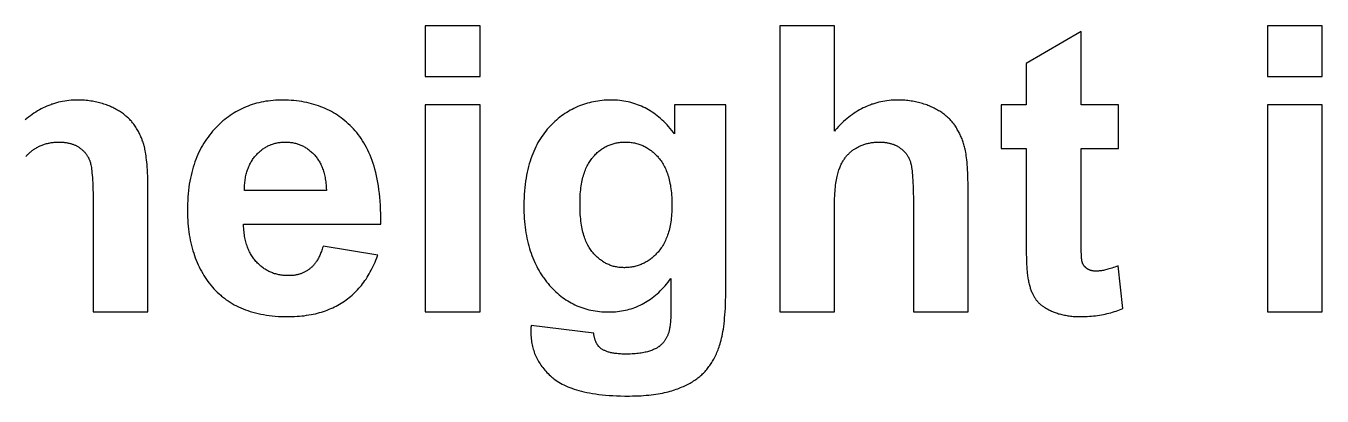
# Model space of a CAD drawing. Header units: millimetres. Extents: x 0 to 841, y 0 to 594.
# Drawn here: x 144.55 to 162.7, y 346.65 to 351.83 of the extents above; entities that cross this region are included whole.
import ezdxf

# ---------------------------------------------------------------- set-up
doc = ezdxf.new("R2010")
doc.units = ezdxf.units.MM
doc.header["$LTSCALE"] = 46.255
doc.layers.add('5_CURVES', color=7, linetype='CONTINUOUS')

msp = doc.modelspace()

# ---------------------------------------------------------------- linework, layer by layer
at = {"layer": '5_CURVES', "color": 7, "linetype": 'CONTINUOUS'}
for p, q in [((150.141, 351.83), (150.141, 351.121)), ((150.908, 351.83), (150.141, 351.83)), ((150.908, 351.121), (150.908, 351.83)), ((155.104, 351.83), (155.104, 347.83)), ((155.871, 351.83), (155.104, 351.83)), ((155.871, 350.359), (155.871, 351.83)), ((161.934, 351.83), (161.934, 351.121)), ((162.7, 351.83), (161.934, 351.83)), ((162.7, 351.121), (162.7, 351.83)), ((159.325, 351.751), (158.556, 351.304)), ((159.325, 350.728), (159.325, 351.751)), ((158.556, 351.304), (158.556, 350.728)), ((150.141, 351.121), (150.908, 351.121)), ((161.934, 351.121), (162.7, 351.121)), ((150.141, 350.728), (150.141, 347.83)), ((150.908, 350.728), (150.141, 350.728)), ((150.908, 347.83), (150.908, 350.728)), ((153.631, 350.728), (153.631, 350.321)), ((154.348, 350.728), (153.631, 350.728)), ((158.204, 350.728), (158.204, 350.117)), ((158.556, 350.728), (158.204, 350.728)), ((159.849, 350.728), (159.325, 350.728)), ((159.849, 350.117), (159.849, 350.728)), ((161.934, 350.728), (161.934, 347.83)), ((162.7, 350.728), (161.934, 350.728)), ((162.7, 347.83), (162.7, 350.728)), ((158.204, 350.117), (158.556, 350.117)), ((158.556, 350.117), (158.556, 348.767)), ((159.325, 348.949), (159.325, 350.117)), ((159.325, 350.117), (159.849, 350.117)), ((146.256, 347.83), (146.256, 349.58)), ((148.755, 349.527), (147.609, 349.527)), ((157.743, 347.83), (157.743, 349.53)), ((145.489, 349.379), (145.489, 347.83)), ((156.976, 349.379), (156.976, 347.83)), ((147.595, 349.058), (149.516, 349.058)), ((159.326, 348.818), (159.325, 348.949)), ((149.475, 348.624), (148.711, 348.752)), ((159.326, 348.749), (159.326, 348.818)), ((159.912, 347.879), (159.846, 348.474)), ((153.582, 348.299), (153.582, 347.876)), ((145.489, 347.83), (146.256, 347.83)), ((150.141, 347.83), (150.908, 347.83)), ((155.104, 347.83), (155.871, 347.83)), ((156.976, 347.83), (157.743, 347.83)), ((161.934, 347.83), (162.7, 347.83)), ((152.499, 347.533), (151.623, 347.639)), ((151.62, 347.555), (151.62, 347.546))]:
    msp.add_line(p, q, dxfattribs=at)
for points in [[(145.271, 350.793), (145.24, 350.793), (145.209, 350.792), (145.179, 350.79), (145.149, 350.787), (145.12, 350.784), (145.091, 350.779), (145.062, 350.774), (145.033, 350.769), (145.005, 350.762), (144.977, 350.755), (144.949, 350.747), (144.922, 350.738), (144.908, 350.734), (144.895, 350.729), (144.868, 350.719), (144.841, 350.708), (144.814, 350.696), (144.788, 350.684), (144.762, 350.67), (144.736, 350.656), (144.711, 350.642), (144.685, 350.626), (144.66, 350.61), (144.635, 350.592), (144.61, 350.574), (144.586, 350.556), (144.561, 350.536), (144.537, 350.515)], [(145.748, 350.695), (145.73, 350.703), (145.712, 350.711), (145.694, 350.718), (145.676, 350.725), (145.657, 350.732), (145.638, 350.738), (145.619, 350.744), (145.599, 350.75), (145.58, 350.755), (145.56, 350.76), (145.54, 350.765), (145.519, 350.769), (145.499, 350.773), (145.478, 350.777), (145.457, 350.78), (145.435, 350.783), (145.414, 350.786), (145.392, 350.788), (145.37, 350.79), (145.347, 350.791), (145.325, 350.792), (145.302, 350.793), (145.279, 350.793), (145.271, 350.793)], [(148.138, 350.793), (148.114, 350.793), (148.078, 350.792), (148.043, 350.79), (148.008, 350.788), (147.974, 350.785), (147.94, 350.78), (147.907, 350.776), (147.874, 350.77), (147.842, 350.764), (147.81, 350.756), (147.779, 350.749), (147.748, 350.74), (147.718, 350.731), (147.688, 350.721), (147.659, 350.71), (147.63, 350.698), (147.601, 350.686), (147.572, 350.673), (147.544, 350.659), (147.517, 350.645), (147.489, 350.629), (147.462, 350.613), (147.436, 350.597), (147.41, 350.579), (147.384, 350.561), (147.358, 350.542), (147.332, 350.522), (147.307, 350.501), (147.283, 350.479), (147.258, 350.457), (147.234, 350.433), (147.21, 350.409), (147.186, 350.384)], [(149.158, 350.364), (149.135, 350.39), (149.112, 350.414), (149.088, 350.438), (149.063, 350.461), (149.039, 350.483), (149.014, 350.505), (148.988, 350.525), (148.962, 350.545), (148.936, 350.564), (148.909, 350.582), (148.882, 350.6), (148.854, 350.616), (148.826, 350.632), (148.797, 350.647), (148.768, 350.662), (148.738, 350.676), (148.708, 350.689), (148.678, 350.701), (148.646, 350.712), (148.614, 350.723), (148.582, 350.733), (148.549, 350.743), (148.515, 350.751), (148.481, 350.759), (148.446, 350.766), (148.411, 350.772), (148.375, 350.778), (148.338, 350.782), (148.3, 350.786), (148.262, 350.789), (148.223, 350.791), (148.183, 350.793), (148.142, 350.793), (148.138, 350.793)], [(152.744, 350.793), (152.711, 350.793), (152.679, 350.792), (152.648, 350.79), (152.617, 350.787), (152.586, 350.784), (152.556, 350.78), (152.526, 350.775), (152.496, 350.77), (152.467, 350.764), (152.439, 350.757), (152.411, 350.749), (152.383, 350.741), (152.355, 350.732), (152.328, 350.723), (152.301, 350.712), (152.275, 350.702), (152.249, 350.69), (152.223, 350.678), (152.197, 350.664), (152.172, 350.651), (152.147, 350.636), (152.122, 350.621), (152.097, 350.605), (152.073, 350.588), (152.049, 350.571), (152.025, 350.553), (152.002, 350.534), (151.978, 350.514), (151.955, 350.493), (151.932, 350.472), (151.91, 350.449), (151.887, 350.426), (151.871, 350.409)], [(153.631, 350.321), (153.615, 350.342), (153.593, 350.37), (153.571, 350.396), (153.549, 350.422), (153.527, 350.446), (153.504, 350.47), (153.481, 350.492), (153.458, 350.514), (153.435, 350.535), (153.412, 350.554), (153.389, 350.573), (153.365, 350.592), (153.341, 350.609), (153.317, 350.625), (153.292, 350.641), (153.268, 350.656), (153.243, 350.67), (153.218, 350.683), (153.193, 350.696), (153.167, 350.707), (153.141, 350.718), (153.115, 350.729), (153.088, 350.738), (153.062, 350.747), (153.035, 350.755), (153.007, 350.762), (152.98, 350.768), (152.951, 350.774), (152.923, 350.779), (152.894, 350.783), (152.865, 350.787), (152.835, 350.79), (152.805, 350.792), (152.775, 350.793), (152.744, 350.793)], [(154.263, 347.361), (154.27, 347.384), (154.277, 347.409), (154.284, 347.435), (154.291, 347.462), (154.297, 347.492), (154.303, 347.522), (154.309, 347.555), (154.315, 347.59), (154.32, 347.626), (154.325, 347.664), (154.329, 347.704), (154.333, 347.746), (154.337, 347.79), (154.34, 347.837), (154.343, 347.885), (154.345, 347.936), (154.347, 347.989), (154.348, 348.044), (154.348, 348.101), (154.348, 350.728)], [(156.758, 350.793), (156.727, 350.793), (156.696, 350.792), (156.666, 350.79), (156.636, 350.787), (156.607, 350.784), (156.578, 350.779), (156.549, 350.774), (156.52, 350.769), (156.492, 350.762), (156.464, 350.755), (156.436, 350.747), (156.409, 350.738), (156.395, 350.734), (156.382, 350.729), (156.355, 350.719), (156.328, 350.708), (156.302, 350.696), (156.275, 350.684), (156.249, 350.67), (156.223, 350.656), (156.198, 350.642), (156.172, 350.626), (156.147, 350.61), (156.122, 350.592), (156.097, 350.574), (156.073, 350.556), (156.048, 350.536), (156.024, 350.515), (156, 350.494), (155.976, 350.471), (155.952, 350.448), (155.928, 350.424), (155.905, 350.398), (155.882, 350.372), (155.871, 350.359)], [(157.235, 350.695), (157.217, 350.703), (157.199, 350.711), (157.181, 350.718), (157.163, 350.725), (157.144, 350.732), (157.125, 350.738), (157.106, 350.744), (157.086, 350.75), (157.067, 350.755), (157.047, 350.76), (157.027, 350.765), (157.006, 350.769), (156.986, 350.773), (156.965, 350.777), (156.944, 350.78), (156.922, 350.783), (156.901, 350.786), (156.879, 350.788), (156.857, 350.79), (156.834, 350.791), (156.812, 350.792), (156.789, 350.793), (156.766, 350.793), (156.758, 350.793)], [(146.067, 350.444), (146.059, 350.455), (146.051, 350.466), (146.042, 350.477), (146.033, 350.488), (146.024, 350.499), (146.014, 350.509), (146.004, 350.52), (145.994, 350.53), (145.983, 350.54), (145.972, 350.55), (145.961, 350.561), (145.949, 350.57), (145.937, 350.58), (145.925, 350.59), (145.912, 350.6), (145.899, 350.609), (145.886, 350.618), (145.872, 350.627), (145.858, 350.637), (145.843, 350.645), (145.828, 350.654), (145.812, 350.663), (145.796, 350.671), (145.78, 350.68), (145.763, 350.688), (145.748, 350.695)], [(157.554, 350.444), (157.546, 350.455), (157.538, 350.466), (157.529, 350.477), (157.52, 350.488), (157.511, 350.499), (157.501, 350.509), (157.491, 350.52), (157.481, 350.53), (157.47, 350.54), (157.459, 350.55), (157.448, 350.561), (157.437, 350.57), (157.425, 350.58), (157.412, 350.59), (157.399, 350.6), (157.386, 350.609), (157.373, 350.618), (157.359, 350.627), (157.345, 350.637), (157.33, 350.645), (157.315, 350.654), (157.299, 350.663), (157.283, 350.671), (157.267, 350.68), (157.25, 350.688), (157.235, 350.695)], [(146.214, 350.106), (146.211, 350.122), (146.207, 350.139), (146.202, 350.155), (146.198, 350.171), (146.193, 350.187), (146.188, 350.203), (146.182, 350.219), (146.177, 350.234), (146.174, 350.242), (146.171, 350.25), (146.165, 350.265), (146.158, 350.28), (146.151, 350.295), (146.144, 350.31), (146.137, 350.325), (146.129, 350.34), (146.122, 350.355), (146.113, 350.369), (146.105, 350.384), (146.096, 350.398), (146.087, 350.413), (146.078, 350.427), (146.068, 350.441), (146.067, 350.444)], [(147.186, 350.384), (147.163, 350.358), (147.14, 350.331), (147.119, 350.304), (147.098, 350.277), (147.077, 350.248), (147.058, 350.219), (147.039, 350.19), (147.021, 350.16), (147.004, 350.129), (146.987, 350.097), (146.971, 350.065), (146.956, 350.032), (146.941, 349.998), (146.927, 349.964), (146.914, 349.929), (146.902, 349.893), (146.89, 349.856), (146.879, 349.818), (146.869, 349.78), (146.86, 349.74), (146.851, 349.7), (146.843, 349.659), (146.836, 349.617), (146.83, 349.574), (146.824, 349.529), (146.82, 349.484), (146.816, 349.438), (146.813, 349.391), (146.811, 349.342), (146.81, 349.293), (146.81, 349.257)], [(149.516, 349.058), (149.517, 349.075), (149.517, 349.14), (149.516, 349.202), (149.515, 349.263), (149.512, 349.322), (149.508, 349.379), (149.503, 349.435), (149.498, 349.489), (149.491, 349.541), (149.484, 349.592), (149.476, 349.642), (149.467, 349.689), (149.457, 349.736), (149.446, 349.781), (149.435, 349.825), (149.423, 349.867), (149.41, 349.908), (149.396, 349.948), (149.382, 349.986), (149.367, 350.024), (149.351, 350.06), (149.335, 350.095), (149.318, 350.129), (149.3, 350.162), (149.282, 350.194), (149.263, 350.225), (149.243, 350.254), (149.223, 350.283), (149.202, 350.311), (149.18, 350.338), (149.158, 350.364)], [(151.871, 350.409), (151.85, 350.385), (151.829, 350.36), (151.809, 350.335), (151.79, 350.309), (151.771, 350.282), (151.753, 350.255), (151.736, 350.227), (151.719, 350.198), (151.703, 350.168), (151.688, 350.138), (151.673, 350.107), (151.659, 350.075), (151.645, 350.042), (151.632, 350.008), (151.62, 349.973), (151.608, 349.937), (151.597, 349.9), (151.587, 349.863), (151.577, 349.824), (151.568, 349.784), (151.56, 349.743), (151.553, 349.701), (151.546, 349.658), (151.54, 349.614), (151.535, 349.569), (151.531, 349.522), (151.527, 349.474), (151.525, 349.425), (151.523, 349.374), (151.522, 349.322), (151.522, 349.295)], [(157.702, 350.106), (157.698, 350.122), (157.694, 350.139), (157.689, 350.155), (157.685, 350.171), (157.68, 350.187), (157.675, 350.203), (157.669, 350.219), (157.664, 350.234), (157.658, 350.25), (157.652, 350.265), (157.645, 350.28), (157.638, 350.295), (157.631, 350.31), (157.624, 350.325), (157.617, 350.34), (157.609, 350.355), (157.601, 350.369), (157.592, 350.384), (157.583, 350.398), (157.574, 350.413), (157.565, 350.427), (157.555, 350.441), (157.554, 350.444)], [(144.673, 350.113), (144.678, 350.117), (144.69, 350.123), (144.701, 350.13), (144.713, 350.136), (144.725, 350.142), (144.736, 350.147), (144.748, 350.153), (144.76, 350.158), (144.773, 350.163), (144.785, 350.168), (144.797, 350.172), (144.81, 350.176), (144.823, 350.18), (144.836, 350.184), (144.849, 350.187), (144.862, 350.19), (144.875, 350.193), (144.888, 350.195), (144.902, 350.198), (144.915, 350.2), (144.929, 350.202), (144.943, 350.203), (144.957, 350.204), (144.971, 350.205), (144.985, 350.206), (145, 350.207), (145.014, 350.207)], [(145.014, 350.207), (145.017, 350.207), (145.03, 350.206), (145.042, 350.206), (145.055, 350.205), (145.067, 350.205), (145.078, 350.204), (145.09, 350.202), (145.101, 350.201), (145.113, 350.199), (145.124, 350.197), (145.134, 350.195), (145.145, 350.193), (145.155, 350.191), (145.166, 350.188), (145.176, 350.185), (145.185, 350.182), (145.195, 350.179), (145.204, 350.176), (145.214, 350.172), (145.223, 350.169), (145.232, 350.165), (145.241, 350.161), (145.249, 350.157), (145.258, 350.152), (145.266, 350.148), (145.274, 350.143), (145.282, 350.138), (145.29, 350.133)], [(147.771, 350.023), (147.78, 350.034), (147.791, 350.044), (147.801, 350.055), (147.812, 350.065), (147.823, 350.075), (147.834, 350.084), (147.845, 350.093), (147.856, 350.102), (147.867, 350.11), (147.878, 350.118), (147.89, 350.125), (147.902, 350.132), (147.913, 350.139), (147.925, 350.146), (147.937, 350.152), (147.95, 350.158), (147.962, 350.163), (147.974, 350.168), (147.981, 350.171), (147.987, 350.173), (148, 350.178), (148.013, 350.182), (148.026, 350.186), (148.04, 350.189), (148.053, 350.193), (148.067, 350.196), (148.081, 350.198), (148.095, 350.2), (148.109, 350.202), (148.124, 350.204), (148.139, 350.205), (148.154, 350.206), (148.169, 350.206), (148.185, 350.207)], [(148.185, 350.207), (148.199, 350.206), (148.213, 350.206), (148.227, 350.205), (148.241, 350.204), (148.255, 350.202), (148.269, 350.201), (148.282, 350.198), (148.296, 350.196), (148.309, 350.193), (148.322, 350.19), (148.335, 350.186), (148.341, 350.184), (148.348, 350.182), (148.36, 350.178), (148.373, 350.174), (148.385, 350.169), (148.398, 350.164), (148.41, 350.159), (148.422, 350.153), (148.434, 350.147), (148.446, 350.14), (148.457, 350.133), (148.469, 350.126), (148.481, 350.119), (148.492, 350.111), (148.503, 350.103), (148.515, 350.094), (148.526, 350.085), (148.537, 350.076), (148.548, 350.066), (148.559, 350.056), (148.569, 350.046), (148.58, 350.035), (148.583, 350.032)], [(152.485, 349.991), (152.491, 349.998), (152.502, 350.011), (152.514, 350.024), (152.526, 350.036), (152.537, 350.047), (152.549, 350.058), (152.561, 350.069), (152.573, 350.079), (152.586, 350.089), (152.598, 350.098), (152.61, 350.107), (152.623, 350.115), (152.636, 350.123), (152.648, 350.131), (152.661, 350.138), (152.674, 350.145), (152.688, 350.152), (152.701, 350.158), (152.715, 350.164), (152.728, 350.169), (152.742, 350.174), (152.756, 350.179), (152.77, 350.183), (152.785, 350.187), (152.799, 350.191), (152.814, 350.194), (152.829, 350.197), (152.844, 350.2), (152.86, 350.202), (152.876, 350.203), (152.891, 350.205), (152.908, 350.206), (152.924, 350.206), (152.941, 350.207)], [(152.941, 350.207), (152.958, 350.206), (152.974, 350.206), (152.991, 350.205), (153.007, 350.203), (153.024, 350.202), (153.039, 350.199), (153.055, 350.197), (153.071, 350.194), (153.086, 350.191), (153.101, 350.187), (153.116, 350.183), (153.13, 350.178), (153.145, 350.174), (153.159, 350.168), (153.173, 350.163), (153.187, 350.157), (153.201, 350.15), (153.215, 350.144), (153.228, 350.137), (153.241, 350.129), (153.255, 350.121), (153.268, 350.113), (153.281, 350.104), (153.293, 350.095), (153.306, 350.086), (153.319, 350.076), (153.331, 350.065), (153.343, 350.055), (153.355, 350.043), (153.367, 350.032), (153.379, 350.019), (153.391, 350.007), (153.403, 349.994), (153.408, 349.987)], [(156.16, 350.113), (156.165, 350.117), (156.177, 350.123), (156.188, 350.13), (156.2, 350.136), (156.212, 350.142), (156.223, 350.147), (156.235, 350.153), (156.247, 350.158), (156.26, 350.163), (156.272, 350.168), (156.284, 350.172), (156.297, 350.176), (156.31, 350.18), (156.323, 350.184), (156.336, 350.187), (156.349, 350.19), (156.362, 350.193), (156.375, 350.195), (156.389, 350.198), (156.402, 350.2), (156.416, 350.202), (156.43, 350.203), (156.444, 350.204), (156.458, 350.205), (156.472, 350.206), (156.487, 350.207), (156.501, 350.207)], [(156.501, 350.207), (156.504, 350.207), (156.517, 350.206), (156.529, 350.206), (156.542, 350.205), (156.554, 350.205), (156.566, 350.204), (156.577, 350.202), (156.589, 350.201), (156.6, 350.199), (156.611, 350.197), (156.621, 350.195), (156.632, 350.193), (156.642, 350.191), (156.653, 350.188), (156.663, 350.185), (156.672, 350.182), (156.682, 350.179), (156.692, 350.176), (156.701, 350.172), (156.71, 350.169), (156.719, 350.165), (156.728, 350.161), (156.736, 350.157), (156.745, 350.152), (156.753, 350.148), (156.761, 350.143), (156.769, 350.138), (156.777, 350.133)], [(144.548, 350.003), (144.555, 350.013), (144.563, 350.022), (144.571, 350.031), (144.58, 350.039), (144.584, 350.043), (144.588, 350.048), (144.597, 350.056), (144.606, 350.064), (144.615, 350.071), (144.624, 350.079), (144.633, 350.086), (144.643, 350.093), (144.653, 350.1), (144.663, 350.107), (144.673, 350.113)], [(145.29, 350.133), (145.296, 350.129), (145.304, 350.123), (145.311, 350.118), (145.319, 350.112), (145.326, 350.106), (145.333, 350.1), (145.34, 350.094), (145.346, 350.088), (145.353, 350.082), (145.359, 350.076), (145.365, 350.07), (145.371, 350.064), (145.377, 350.057), (145.382, 350.051), (145.387, 350.044), (145.392, 350.037), (145.397, 350.03), (145.402, 350.023), (145.407, 350.016), (145.411, 350.009), (145.415, 350.002), (145.42, 349.994), (145.422, 349.991), (145.424, 349.987), (145.427, 349.979), (145.431, 349.971), (145.435, 349.963), (145.438, 349.955), (145.441, 349.947), (145.444, 349.939)], [(146.256, 349.58), (146.255, 349.634), (146.254, 349.684), (146.253, 349.731), (146.251, 349.775), (146.249, 349.816), (146.246, 349.855), (146.244, 349.891), (146.241, 349.925), (146.238, 349.957), (146.234, 349.986), (146.231, 350.014), (146.227, 350.039), (146.223, 350.063), (146.219, 350.085), (146.214, 350.106)], [(147.609, 349.527), (147.609, 349.544), (147.609, 349.565), (147.61, 349.586), (147.611, 349.606), (147.612, 349.626), (147.614, 349.646), (147.616, 349.665), (147.619, 349.683), (147.622, 349.702), (147.625, 349.72), (147.629, 349.737), (147.633, 349.755), (147.637, 349.772), (147.642, 349.788), (147.647, 349.804), (147.652, 349.82), (147.658, 349.836), (147.664, 349.851), (147.67, 349.866), (147.677, 349.881), (147.684, 349.895), (147.691, 349.909), (147.698, 349.923), (147.706, 349.936), (147.715, 349.95), (147.723, 349.963), (147.732, 349.975), (147.741, 349.988), (147.751, 350), (147.761, 350.012), (147.771, 350.023)], [(148.583, 350.032), (148.593, 350.021), (148.603, 350.01), (148.612, 349.999), (148.621, 349.987), (148.63, 349.975), (148.638, 349.963), (148.647, 349.95), (148.655, 349.937), (148.662, 349.923), (148.67, 349.909), (148.677, 349.895), (148.684, 349.881), (148.69, 349.865), (148.697, 349.85), (148.703, 349.834), (148.709, 349.818), (148.714, 349.801), (148.719, 349.784), (148.724, 349.766), (148.728, 349.748), (148.733, 349.729), (148.737, 349.71), (148.74, 349.69), (148.743, 349.67), (148.746, 349.649), (148.749, 349.628), (148.751, 349.606), (148.752, 349.584), (148.754, 349.561), (148.755, 349.537), (148.755, 349.527)], [(152.308, 349.339), (152.308, 349.352), (152.308, 349.386), (152.309, 349.418), (152.31, 349.45), (152.312, 349.48), (152.315, 349.51), (152.318, 349.538), (152.321, 349.566), (152.325, 349.593), (152.329, 349.619), (152.333, 349.644), (152.338, 349.668), (152.344, 349.692), (152.349, 349.714), (152.355, 349.736), (152.362, 349.758), (152.369, 349.778), (152.376, 349.798), (152.383, 349.818), (152.391, 349.836), (152.399, 349.854), (152.407, 349.872), (152.416, 349.888), (152.425, 349.905), (152.434, 349.92), (152.444, 349.935), (152.453, 349.95), (152.464, 349.964), (152.474, 349.978), (152.485, 349.991)], [(153.408, 349.987), (153.42, 349.973), (153.431, 349.959), (153.442, 349.944), (153.452, 349.929), (153.462, 349.913), (153.472, 349.897), (153.481, 349.88), (153.491, 349.862), (153.499, 349.844), (153.508, 349.826), (153.516, 349.807), (153.524, 349.787), (153.531, 349.766), (153.538, 349.745), (153.545, 349.724), (153.551, 349.701), (153.557, 349.678), (153.563, 349.654), (153.568, 349.63), (153.573, 349.604), (153.577, 349.578), (153.581, 349.551), (153.584, 349.523), (153.587, 349.495), (153.59, 349.465), (153.592, 349.435), (153.594, 349.403), (153.595, 349.371), (153.595, 349.337), (153.595, 349.32)], [(155.939, 349.833), (155.94, 349.834), (155.945, 349.847), (155.95, 349.86), (155.955, 349.873), (155.961, 349.885), (155.967, 349.897), (155.973, 349.909), (155.979, 349.921), (155.985, 349.932), (155.992, 349.943), (155.999, 349.954), (156.005, 349.964), (156.012, 349.974), (156.02, 349.984), (156.027, 349.994), (156.035, 350.003), (156.042, 350.013), (156.05, 350.022), (156.058, 350.031), (156.067, 350.039), (156.071, 350.043), (156.075, 350.048), (156.084, 350.056), (156.093, 350.064), (156.102, 350.071), (156.111, 350.079), (156.12, 350.086), (156.13, 350.093), (156.14, 350.1), (156.15, 350.107), (156.16, 350.113)], [(156.777, 350.133), (156.783, 350.129), (156.791, 350.123), (156.798, 350.118), (156.806, 350.112), (156.813, 350.106), (156.82, 350.1), (156.827, 350.094), (156.833, 350.088), (156.84, 350.082), (156.846, 350.076), (156.852, 350.07), (156.858, 350.064), (156.864, 350.057), (156.869, 350.051), (156.874, 350.044), (156.879, 350.037), (156.884, 350.03), (156.889, 350.023), (156.894, 350.016), (156.898, 350.009), (156.903, 350.002), (156.907, 349.994), (156.909, 349.991), (156.911, 349.987), (156.914, 349.979), (156.918, 349.971), (156.922, 349.963), (156.925, 349.955), (156.928, 349.947), (156.931, 349.939)], [(157.743, 349.53), (157.743, 349.58), (157.742, 349.634), (157.741, 349.684), (157.74, 349.731), (157.738, 349.775), (157.736, 349.816), (157.733, 349.855), (157.731, 349.891), (157.728, 349.925), (157.725, 349.957), (157.721, 349.986), (157.718, 350.014), (157.714, 350.039), (157.71, 350.063), (157.706, 350.085), (157.702, 350.106)], [(145.444, 349.939), (145.447, 349.929), (145.451, 349.917), (145.454, 349.903), (145.458, 349.887), (145.461, 349.87), (145.464, 349.85), (145.467, 349.828), (145.471, 349.803), (145.473, 349.775), (145.476, 349.745), (145.479, 349.711), (145.481, 349.674), (145.483, 349.634), (145.485, 349.59), (145.487, 349.543), (145.488, 349.492), (145.489, 349.437), (145.489, 349.379)], [(155.871, 347.83), (155.871, 349.302), (155.871, 349.343), (155.872, 349.381), (155.874, 349.418), (155.875, 349.452), (155.877, 349.486), (155.879, 349.518), (155.882, 349.548), (155.885, 349.577), (155.888, 349.604), (155.892, 349.631), (155.895, 349.656), (155.899, 349.679), (155.904, 349.702), (155.908, 349.724), (155.913, 349.744), (155.918, 349.764), (155.923, 349.782), (155.928, 349.8), (155.934, 349.817), (155.939, 349.833)], [(156.931, 349.939), (156.935, 349.929), (156.938, 349.917), (156.941, 349.903), (156.945, 349.887), (156.948, 349.87), (156.951, 349.85), (156.954, 349.828), (156.958, 349.803), (156.961, 349.775), (156.963, 349.745), (156.966, 349.711), (156.968, 349.674), (156.97, 349.634), (156.972, 349.59), (156.974, 349.543), (156.975, 349.492), (156.976, 349.437), (156.976, 349.379)], [(151.522, 349.295), (151.522, 349.268), (151.523, 349.223), (151.524, 349.18), (151.527, 349.137), (151.53, 349.095), (151.534, 349.054), (151.539, 349.014), (151.544, 348.974), (151.55, 348.936), (151.557, 348.898), (151.564, 348.86), (151.572, 348.824), (151.581, 348.788), (151.59, 348.753), (151.6, 348.718), (151.611, 348.684), (151.622, 348.651), (151.634, 348.619), (151.647, 348.587), (151.66, 348.555), (151.674, 348.524), (151.688, 348.494), (151.703, 348.464), (151.719, 348.435), (151.735, 348.406), (151.752, 348.378), (151.77, 348.351), (151.788, 348.323)], [(152.485, 348.662), (152.474, 348.675), (152.464, 348.689), (152.454, 348.703), (152.444, 348.718), (152.434, 348.733), (152.425, 348.749), (152.416, 348.765), (152.407, 348.783), (152.399, 348.8), (152.391, 348.819), (152.383, 348.838), (152.376, 348.858), (152.369, 348.878), (152.362, 348.9), (152.356, 348.922), (152.349, 348.945), (152.344, 348.969), (152.338, 348.993), (152.333, 349.019), (152.329, 349.045), (152.325, 349.073), (152.321, 349.101), (152.318, 349.131), (152.315, 349.161), (152.312, 349.193), (152.31, 349.225), (152.309, 349.259), (152.308, 349.294), (152.308, 349.33), (152.308, 349.339)], [(153.595, 349.32), (153.595, 349.288), (153.594, 349.257), (153.593, 349.227), (153.591, 349.198), (153.589, 349.17), (153.586, 349.142), (153.583, 349.115), (153.579, 349.089), (153.575, 349.064), (153.571, 349.039), (153.566, 349.015), (153.56, 348.992), (153.555, 348.969), (153.549, 348.947), (153.542, 348.926), (153.535, 348.905), (153.528, 348.885), (153.52, 348.865), (153.512, 348.846), (153.504, 348.828), (153.495, 348.81), (153.486, 348.792), (153.477, 348.775), (153.467, 348.758), (153.457, 348.742), (153.446, 348.727), (153.435, 348.711), (153.424, 348.697), (153.413, 348.682), (153.401, 348.668)], [(146.81, 349.257), (146.81, 349.248), (146.81, 349.203), (146.812, 349.158), (146.814, 349.115), (146.817, 349.072), (146.82, 349.03), (146.825, 348.989), (146.83, 348.949), (146.836, 348.909), (146.843, 348.87), (146.85, 348.832), (146.858, 348.795), (146.867, 348.758), (146.876, 348.723), (146.886, 348.687), (146.897, 348.653), (146.908, 348.619), (146.92, 348.586), (146.933, 348.553), (146.946, 348.521), (146.96, 348.49), (146.975, 348.459), (146.99, 348.429), (147.006, 348.399), (147.023, 348.37), (147.04, 348.341), (147.058, 348.313), (147.077, 348.285), (147.096, 348.258)], [(147.78, 348.525), (147.769, 348.537), (147.759, 348.549), (147.748, 348.562), (147.739, 348.575), (147.729, 348.588), (147.72, 348.601), (147.711, 348.615), (147.702, 348.629), (147.694, 348.643), (147.686, 348.658), (147.678, 348.673), (147.671, 348.689), (147.664, 348.705), (147.657, 348.721), (147.65, 348.738), (147.644, 348.755), (147.639, 348.773), (147.633, 348.791), (147.628, 348.809), (147.623, 348.828), (147.619, 348.848), (147.615, 348.868), (147.611, 348.888), (147.608, 348.909), (147.605, 348.931), (147.602, 348.953), (147.6, 348.975), (147.598, 348.999), (147.597, 349.023), (147.596, 349.047), (147.595, 349.058)], [(148.711, 348.752), (148.709, 348.744), (148.703, 348.727), (148.698, 348.709), (148.692, 348.693), (148.686, 348.677), (148.68, 348.662), (148.674, 348.647), (148.668, 348.633), (148.662, 348.619), (148.656, 348.606), (148.649, 348.593), (148.643, 348.581), (148.636, 348.569), (148.63, 348.558), (148.623, 348.547), (148.616, 348.536), (148.609, 348.526), (148.602, 348.516), (148.595, 348.507), (148.588, 348.498), (148.58, 348.489), (148.573, 348.48), (148.565, 348.472), (148.558, 348.464), (148.55, 348.457), (148.542, 348.45), (148.534, 348.443), (148.526, 348.436)], [(158.556, 348.767), (158.557, 348.702), (158.558, 348.643), (158.559, 348.589), (158.561, 348.541), (158.562, 348.498), (158.564, 348.459), (158.567, 348.426), (158.569, 348.396), (158.571, 348.37), (158.574, 348.348), (158.576, 348.329), (158.579, 348.313)], [(159.339, 348.534), (159.338, 348.539), (159.336, 348.546), (159.335, 348.554), (159.334, 348.565), (159.332, 348.578), (159.331, 348.594), (159.33, 348.615), (159.329, 348.639), (159.328, 348.669), (159.327, 348.705), (159.326, 348.749)], [(149.009, 347.983), (149.031, 347.999), (149.052, 348.015), (149.074, 348.031), (149.094, 348.048), (149.115, 348.066), (149.135, 348.084), (149.154, 348.102), (149.173, 348.121), (149.192, 348.141), (149.21, 348.161), (149.228, 348.181), (149.246, 348.202), (149.263, 348.224), (149.279, 348.246), (149.296, 348.268), (149.312, 348.291), (149.327, 348.315), (149.342, 348.339), (149.357, 348.364), (149.371, 348.39), (149.385, 348.416), (149.399, 348.442), (149.412, 348.47), (149.425, 348.497), (149.438, 348.526), (149.45, 348.555), (149.461, 348.585), (149.472, 348.616), (149.475, 348.624)], [(152.927, 348.449), (152.911, 348.45), (152.896, 348.45), (152.88, 348.451), (152.865, 348.453), (152.85, 348.454), (152.835, 348.456), (152.821, 348.459), (152.807, 348.462), (152.792, 348.465), (152.778, 348.468), (152.764, 348.472), (152.751, 348.477), (152.737, 348.481), (152.724, 348.486), (152.71, 348.492), (152.697, 348.497), (152.684, 348.503), (152.671, 348.51), (152.658, 348.517), (152.646, 348.524), (152.633, 348.532), (152.621, 348.54), (152.608, 348.548), (152.596, 348.557), (152.584, 348.566), (152.572, 348.576), (152.56, 348.586), (152.548, 348.596), (152.537, 348.607), (152.525, 348.618), (152.514, 348.63), (152.502, 348.643), (152.491, 348.655), (152.485, 348.662)], [(153.401, 348.668), (153.389, 348.655), (153.376, 348.642), (153.364, 348.629), (153.352, 348.617), (153.339, 348.606), (153.326, 348.595), (153.314, 348.584), (153.301, 348.574), (153.288, 348.564), (153.274, 348.555), (153.261, 348.546), (153.248, 348.537), (153.234, 348.529), (153.221, 348.522), (153.207, 348.514), (153.193, 348.507), (153.179, 348.501), (153.165, 348.495), (153.15, 348.489), (153.136, 348.484), (153.121, 348.479), (153.106, 348.474), (153.091, 348.47), (153.076, 348.466), (153.06, 348.463), (153.045, 348.46), (153.029, 348.457), (153.013, 348.455), (152.997, 348.453), (152.98, 348.451), (152.963, 348.45), (152.946, 348.45), (152.929, 348.449), (152.927, 348.449)], [(159.406, 348.438), (159.403, 348.44), (159.4, 348.443), (159.396, 348.446), (159.393, 348.448), (159.39, 348.451), (159.387, 348.454), (159.385, 348.456), (159.384, 348.457), (159.381, 348.46), (159.378, 348.463), (159.375, 348.466), (159.373, 348.469), (159.37, 348.472), (159.368, 348.475), (159.365, 348.479), (159.363, 348.482), (159.361, 348.485), (159.359, 348.489), (159.357, 348.492), (159.355, 348.496), (159.353, 348.499), (159.351, 348.503), (159.349, 348.506), (159.347, 348.51), (159.346, 348.514), (159.344, 348.518), (159.343, 348.522), (159.342, 348.526), (159.34, 348.53), (159.339, 348.534), (159.339, 348.534)], [(148.223, 348.338), (148.217, 348.338), (148.2, 348.338), (148.183, 348.339), (148.167, 348.34), (148.151, 348.341), (148.135, 348.343), (148.12, 348.345), (148.105, 348.348), (148.09, 348.351), (148.075, 348.354), (148.06, 348.357), (148.046, 348.361), (148.031, 348.365), (148.017, 348.37), (148.003, 348.375), (147.99, 348.38), (147.976, 348.386), (147.963, 348.392), (147.95, 348.398), (147.937, 348.405), (147.924, 348.412), (147.911, 348.419), (147.898, 348.427), (147.886, 348.435), (147.874, 348.444), (147.862, 348.452), (147.85, 348.462), (147.838, 348.471), (147.826, 348.481), (147.814, 348.492), (147.803, 348.502), (147.791, 348.514), (147.78, 348.525)], [(148.526, 348.436), (148.518, 348.429), (148.509, 348.423), (148.501, 348.417), (148.492, 348.411), (148.483, 348.406), (148.474, 348.4), (148.465, 348.395), (148.456, 348.39), (148.447, 348.386), (148.437, 348.381), (148.428, 348.377), (148.418, 348.373), (148.408, 348.369), (148.398, 348.365), (148.388, 348.362), (148.377, 348.359), (148.367, 348.356), (148.356, 348.353), (148.345, 348.35), (148.334, 348.348), (148.323, 348.346), (148.312, 348.344), (148.3, 348.342), (148.289, 348.341), (148.277, 348.34), (148.265, 348.339), (148.252, 348.338), (148.24, 348.338), (148.227, 348.338), (148.223, 348.338)], [(159.538, 348.4), (159.536, 348.4), (159.53, 348.4), (159.524, 348.401), (159.518, 348.401), (159.513, 348.401), (159.507, 348.402), (159.502, 348.402), (159.496, 348.403), (159.491, 348.404), (159.486, 348.405), (159.481, 348.406), (159.476, 348.407), (159.472, 348.408), (159.467, 348.409), (159.462, 348.41), (159.458, 348.412), (159.453, 348.413), (159.449, 348.415), (159.445, 348.416), (159.441, 348.418), (159.437, 348.42), (159.433, 348.422), (159.429, 348.424), (159.425, 348.426), (159.421, 348.428), (159.417, 348.43), (159.414, 348.433), (159.41, 348.435), (159.406, 348.438)], [(159.846, 348.474), (159.822, 348.466), (159.799, 348.458), (159.778, 348.45), (159.757, 348.444), (159.737, 348.438), (159.718, 348.432), (159.701, 348.427), (159.684, 348.423), (159.668, 348.419), (159.653, 348.415), (159.639, 348.412), (159.625, 348.41), (159.612, 348.407), (159.6, 348.405), (159.588, 348.404), (159.577, 348.403), (159.567, 348.402), (159.557, 348.401), (159.547, 348.4), (159.538, 348.4)], [(147.096, 348.258), (147.116, 348.231), (147.138, 348.204), (147.159, 348.179), (147.181, 348.154), (147.204, 348.13), (147.228, 348.107), (147.252, 348.084), (147.276, 348.063), (147.289, 348.052), (147.301, 348.042), (147.327, 348.022), (147.354, 348.002), (147.381, 347.984), (147.409, 347.966), (147.437, 347.948), (147.466, 347.932), (147.496, 347.916), (147.526, 347.901), (147.558, 347.887), (147.59, 347.874), (147.622, 347.861), (147.656, 347.849), (147.69, 347.838), (147.725, 347.827), (147.761, 347.817), (147.798, 347.808), (147.836, 347.8), (147.875, 347.793), (147.915, 347.786), (147.955, 347.78), (147.997, 347.776), (148.04, 347.772), (148.084, 347.768), (148.129, 347.766), (148.175, 347.765), (148.215, 347.765)], [(151.788, 348.323), (151.799, 348.308), (151.819, 348.28), (151.84, 348.253), (151.861, 348.227), (151.882, 348.202), (151.904, 348.178), (151.925, 348.155), (151.947, 348.133), (151.97, 348.111), (151.992, 348.091), (152.015, 348.071), (152.039, 348.052), (152.062, 348.034), (152.086, 348.017), (152.11, 348), (152.135, 347.985), (152.16, 347.97), (152.185, 347.956), (152.211, 347.942), (152.237, 347.93), (152.263, 347.918), (152.29, 347.907), (152.317, 347.896), (152.345, 347.887), (152.373, 347.878), (152.401, 347.87), (152.43, 347.862), (152.46, 347.856), (152.49, 347.85), (152.52, 347.845), (152.551, 347.84), (152.582, 347.837), (152.615, 347.834), (152.647, 347.832), (152.68, 347.831), (152.714, 347.83)], [(152.714, 347.83), (152.744, 347.83), (152.774, 347.832), (152.803, 347.834), (152.832, 347.836), (152.861, 347.84), (152.889, 347.844), (152.916, 347.849), (152.944, 347.854), (152.971, 347.861), (152.998, 347.868), (153.024, 347.876), (153.05, 347.884), (153.076, 347.894), (153.089, 347.899), (153.101, 347.904), (153.126, 347.914), (153.151, 347.926), (153.176, 347.938), (153.2, 347.951), (153.225, 347.965), (153.249, 347.98), (153.272, 347.995), (153.296, 348.011), (153.319, 348.028), (153.342, 348.046), (153.365, 348.064), (153.387, 348.084), (153.41, 348.104), (153.432, 348.125), (153.454, 348.148), (153.476, 348.171), (153.498, 348.195), (153.519, 348.22), (153.541, 348.246), (153.562, 348.273), (153.582, 348.299)], [(158.579, 348.313), (158.58, 348.303), (158.583, 348.286), (158.587, 348.269), (158.59, 348.252), (158.594, 348.236), (158.598, 348.221), (158.602, 348.206), (158.606, 348.191), (158.61, 348.177), (158.614, 348.164), (158.619, 348.151), (158.623, 348.138), (158.628, 348.125), (158.633, 348.113), (158.638, 348.102), (158.643, 348.09), (158.648, 348.08), (158.653, 348.069), (158.658, 348.059), (158.664, 348.049), (158.669, 348.04), (158.675, 348.03), (158.681, 348.021), (158.687, 348.013)], [(158.687, 348.013), (158.692, 348.005), (158.698, 347.997), (158.704, 347.99), (158.711, 347.982), (158.717, 347.975), (158.724, 347.968), (158.731, 347.96), (158.739, 347.953), (158.746, 347.946), (158.754, 347.939), (158.762, 347.932), (158.771, 347.925), (158.78, 347.918), (158.789, 347.912), (158.798, 347.905), (158.808, 347.898), (158.818, 347.892), (158.828, 347.886), (158.839, 347.879), (158.85, 347.873), (158.861, 347.867), (158.872, 347.861), (158.884, 347.855), (158.897, 347.849), (158.91, 347.843), (158.923, 347.838), (158.933, 347.834)], [(148.215, 347.765), (148.239, 347.765), (148.275, 347.766), (148.311, 347.767), (148.346, 347.769), (148.38, 347.771), (148.413, 347.775), (148.446, 347.778), (148.478, 347.783), (148.51, 347.788), (148.541, 347.793), (148.571, 347.799), (148.601, 347.806), (148.63, 347.813), (148.659, 347.821), (148.687, 347.829), (148.714, 347.838), (148.741, 347.847), (148.768, 347.857), (148.794, 347.867), (148.82, 347.878), (148.845, 347.889), (148.87, 347.901), (148.894, 347.913), (148.918, 347.926), (148.941, 347.94), (148.964, 347.953), (148.987, 347.968), (149.009, 347.983)], [(153.582, 347.875), (153.582, 347.846), (153.581, 347.819), (153.581, 347.793), (153.58, 347.768), (153.578, 347.744), (153.577, 347.722), (153.576, 347.701), (153.574, 347.681), (153.572, 347.663), (153.57, 347.645), (153.568, 347.629), (153.565, 347.614), (153.563, 347.6), (153.561, 347.586), (153.558, 347.574), (153.555, 347.563), (153.552, 347.552), (153.55, 347.542), (153.547, 347.534), (153.544, 347.525)], [(158.933, 347.834), (158.948, 347.828), (158.963, 347.822), (158.978, 347.817), (158.994, 347.811), (159.009, 347.806), (159.025, 347.802), (159.041, 347.797), (159.058, 347.793), (159.074, 347.789), (159.091, 347.786), (159.108, 347.783), (159.125, 347.779), (159.142, 347.777), (159.159, 347.774), (159.177, 347.772), (159.195, 347.77), (159.213, 347.768), (159.231, 347.767), (159.249, 347.766), (159.268, 347.765), (159.287, 347.765), (159.306, 347.765)], [(159.306, 347.765), (159.321, 347.765), (159.351, 347.765), (159.381, 347.766), (159.411, 347.768), (159.441, 347.769), (159.47, 347.772), (159.499, 347.775), (159.527, 347.778), (159.555, 347.782), (159.582, 347.786), (159.61, 347.79), (159.637, 347.795), (159.663, 347.801), (159.689, 347.807), (159.715, 347.813), (159.741, 347.82), (159.766, 347.827), (159.791, 347.835), (159.816, 347.843), (159.84, 347.851), (159.865, 347.86), (159.888, 347.869), (159.912, 347.879)], [(151.623, 347.639), (151.622, 347.631), (151.622, 347.624), (151.621, 347.616), (151.621, 347.608), (151.621, 347.6), (151.62, 347.591), (151.62, 347.582)], [(151.62, 347.581), (151.62, 347.572), (151.62, 347.563)], [(151.62, 347.546), (151.62, 347.523), (151.621, 347.5), (151.622, 347.478), (151.624, 347.455), (151.627, 347.433), (151.63, 347.412), (151.633, 347.391), (151.637, 347.37), (151.642, 347.349), (151.647, 347.329), (151.653, 347.309), (151.659, 347.289), (151.665, 347.269), (151.672, 347.25), (151.68, 347.231), (151.688, 347.212), (151.692, 347.202), (151.697, 347.193), (151.706, 347.175), (151.716, 347.156), (151.726, 347.138), (151.737, 347.121), (151.748, 347.103), (151.76, 347.085), (151.773, 347.068), (151.786, 347.051), (151.799, 347.034), (151.814, 347.017), (151.828, 347.001), (151.844, 346.984), (151.86, 346.968), (151.877, 346.952), (151.894, 346.936), (151.912, 346.92), (151.928, 346.907)], [(152.598, 347.321), (152.594, 347.325), (152.589, 347.328), (152.585, 347.332), (152.581, 347.336), (152.577, 347.34), (152.572, 347.345), (152.568, 347.349), (152.564, 347.354), (152.561, 347.359), (152.557, 347.364), (152.553, 347.369), (152.55, 347.375), (152.546, 347.38), (152.543, 347.386), (152.539, 347.393), (152.536, 347.399), (152.533, 347.406), (152.53, 347.412), (152.527, 347.419), (152.524, 347.427), (152.521, 347.434), (152.518, 347.442), (152.516, 347.451), (152.513, 347.459), (152.511, 347.468), (152.509, 347.477), (152.507, 347.486), (152.505, 347.496), (152.503, 347.506), (152.501, 347.516), (152.499, 347.527), (152.499, 347.533)], [(153.544, 347.525), (153.544, 347.525), (153.54, 347.515), (153.536, 347.506), (153.532, 347.497), (153.528, 347.488), (153.524, 347.48), (153.52, 347.472), (153.516, 347.463), (153.511, 347.456), (153.507, 347.448), (153.502, 347.44), (153.497, 347.433), (153.492, 347.426), (153.487, 347.419), (153.482, 347.412), (153.477, 347.405), (153.471, 347.399), (153.466, 347.393), (153.46, 347.387), (153.455, 347.381), (153.449, 347.375), (153.443, 347.369), (153.437, 347.364), (153.431, 347.359), (153.425, 347.354), (153.419, 347.349), (153.412, 347.345), (153.406, 347.34), (153.4, 347.336), (153.393, 347.332)], [(152.943, 347.241), (152.929, 347.241), (152.911, 347.241), (152.892, 347.242), (152.875, 347.243), (152.858, 347.244), (152.841, 347.245), (152.825, 347.247), (152.81, 347.248), (152.795, 347.25), (152.781, 347.253), (152.767, 347.255), (152.754, 347.258), (152.741, 347.26), (152.729, 347.263), (152.717, 347.267), (152.705, 347.27), (152.694, 347.273), (152.684, 347.277), (152.674, 347.281), (152.664, 347.285), (152.655, 347.289), (152.646, 347.293), (152.637, 347.297), (152.629, 347.302), (152.621, 347.307), (152.613, 347.311), (152.606, 347.316), (152.598, 347.321)], [(153.393, 347.332), (153.382, 347.326), (153.372, 347.32), (153.36, 347.314), (153.348, 347.308), (153.336, 347.303), (153.323, 347.297), (153.31, 347.292), (153.296, 347.287), (153.281, 347.283), (153.266, 347.278), (153.251, 347.274), (153.235, 347.27), (153.218, 347.266), (153.201, 347.262), (153.182, 347.259), (153.164, 347.256), (153.144, 347.253), (153.124, 347.251), (153.103, 347.248), (153.082, 347.246), (153.059, 347.245), (153.036, 347.243), (153.012, 347.242), (152.987, 347.241), (152.961, 347.241), (152.943, 347.241)], [(154.025, 346.964), (154.037, 346.975), (154.049, 346.987), (154.06, 346.999), (154.071, 347.012), (154.082, 347.024), (154.093, 347.038), (154.104, 347.051), (154.114, 347.065), (154.125, 347.079), (154.135, 347.094), (154.145, 347.109), (154.154, 347.124), (154.164, 347.14), (154.173, 347.156), (154.182, 347.172), (154.191, 347.189), (154.2, 347.207), (154.209, 347.225), (154.217, 347.243), (154.225, 347.262), (154.233, 347.281), (154.241, 347.301), (154.249, 347.321), (154.256, 347.342), (154.263, 347.361)], [(151.928, 346.907), (151.947, 346.892), (151.967, 346.877), (151.988, 346.863), (152.01, 346.849), (152.033, 346.835), (152.057, 346.822), (152.082, 346.809), (152.108, 346.797), (152.135, 346.785), (152.164, 346.773), (152.194, 346.762), (152.225, 346.751), (152.257, 346.741), (152.291, 346.731), (152.327, 346.722), (152.363, 346.713), (152.402, 346.704), (152.441, 346.697), (152.483, 346.689), (152.526, 346.683), (152.57, 346.677), (152.617, 346.672), (152.665, 346.667), (152.715, 346.663), (152.767, 346.66), (152.821, 346.657), (152.877, 346.655), (152.935, 346.654), (152.973, 346.654)], [(153.617, 346.736), (153.632, 346.741), (153.654, 346.748), (153.676, 346.756), (153.697, 346.764), (153.717, 346.772), (153.738, 346.781), (153.757, 346.789), (153.776, 346.798), (153.795, 346.807), (153.814, 346.816), (153.831, 346.826), (153.849, 346.835), (153.866, 346.845), (153.882, 346.855), (153.898, 346.865), (153.914, 346.876), (153.929, 346.886), (153.944, 346.897), (153.959, 346.907), (153.973, 346.918), (153.986, 346.929), (154, 346.941), (154.013, 346.952), (154.025, 346.964)], [(152.973, 346.654), (153, 346.654), (153.042, 346.655), (153.083, 346.656), (153.123, 346.657), (153.162, 346.659), (153.199, 346.662), (153.236, 346.665), (153.271, 346.668), (153.305, 346.672), (153.338, 346.676), (153.371, 346.68), (153.402, 346.685), (153.432, 346.69), (153.461, 346.696), (153.489, 346.702), (153.517, 346.708), (153.543, 346.715), (153.569, 346.721), (153.593, 346.729), (153.617, 346.736)]]:
    msp.add_lwpolyline(points, dxfattribs=at)

doc.saveas('drawing.dxf')
